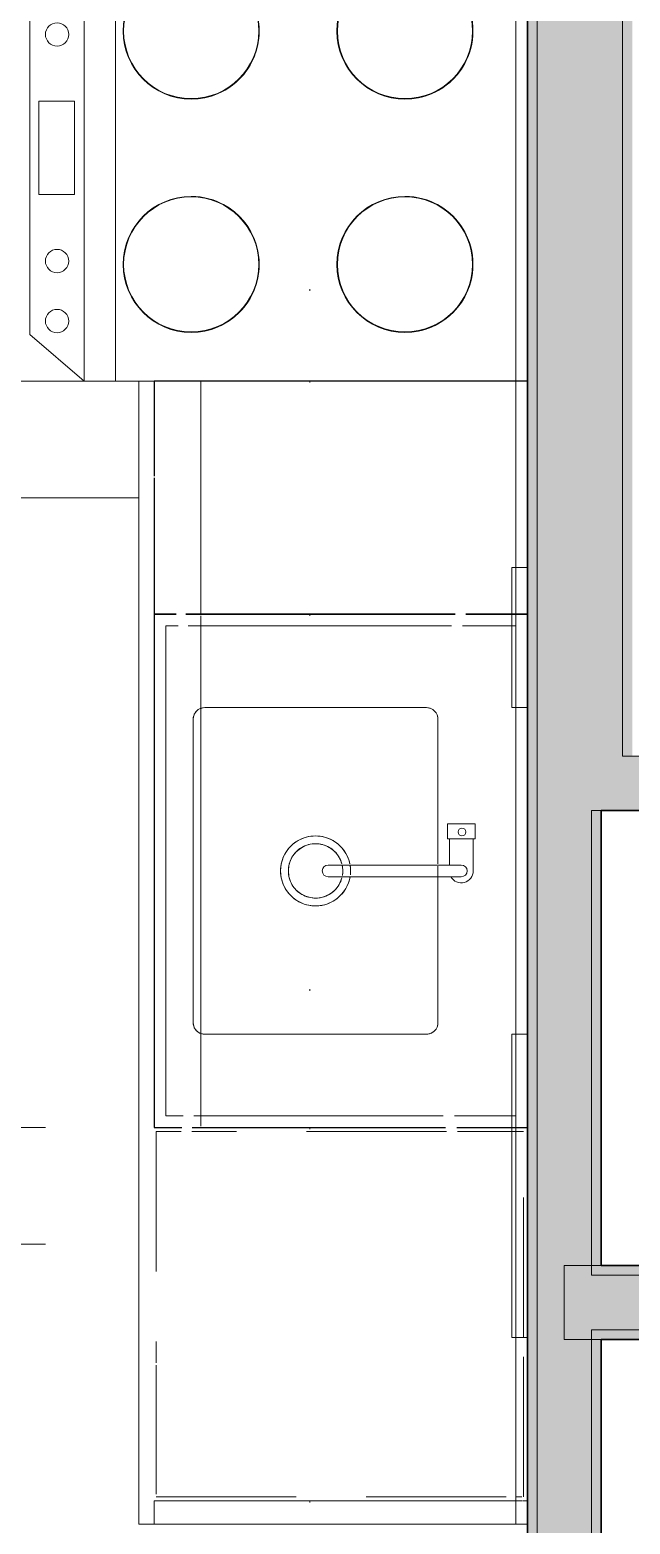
# Model space of a CAD drawing. Header units: inches. Extents: x 6 to 8416, y -388 to 6104.
# Drawn here: x 4512.5 to 4551.1, y 1075.9 to 1172 of the extents above; entities that cross this region are included whole.
import ezdxf

# ---------------------------------------------------------------- set-up
doc = ezdxf.new("R2010")
doc.units = ezdxf.units.IN
doc.header["$MEASUREMENT"] = 0
for name, pattern in [('Dash 1_16_', [48, 24, -24]), ('Dot 1_16_', [24, 0, -24]), ('Hidden 1_16_', [36, 24, -12]), ('Hidden 3_16_', [13.5, 9, -4.5])]:
    doc.linetypes.add(name, pattern=pattern)
for name, color, linetype, lineweight in [('A-GENM', 13, 'Continuous', 18), ('A-ROOM', 32, 'Continuous', 13), ('A-WALL', 113, 'Continuous', 25), ('A-WALL-PATT', 111, 'Continuous', 35), ('I-WALL', 2, 'Continuous', 25), ('P-SANR-FIXT', 6, 'Continuous', 18), ('Q-CASE', 31, 'Continuous', 18), ('Q-SPCQ', 91, 'Continuous', 18), ('Q-SPCQ-HDLN', 91, 'Hidden 3_16_', 9)]:
    doc.layers.add(name, color=color, linetype=linetype, lineweight=lineweight)

# ---------------------------------------------------------------- blocks, each defined once
blk = doc.blocks.new('GM KT - Type B_S1 - AM - Non-Recessed at Panel-13155245-LEVEL 3 - PLAN Copy 1 Copy 1')
at = {"layer": 'A-GENM', "lineweight": 9}
for p, q in [((-46.5, 25), (-120, 25)), ((-120, 25), (-120, 0.75)), ((-120, 0.75), (-120, 25)), ((-120, 25), (-46.5, 25)), ((-46.5, 0.75), (-46.5, 25)), ((-46.5, 25), (-46.5, 0.75)), ((-87.75, 21.5), (-68.25, 21.5)), ((-68.25, 21.5), (-87.75, 21.5)), ((-88.5, 6.5), (-88.5, 20.75)), ((-88.5, 20.75), (-88.5, 6.5)), ((-67.5, 20.75), (-67.5, 6.5)), ((-67.5, 6.5), (-67.5, 20.75)), ((-78.376, 5.75), (-87.75, 5.75)), ((-87.75, 5.75), (-78.376, 5.75)), ((-77.695, 5.75), (-78.376, 5.75)), ((-78.376, 5.75), (-77.695, 5.75)), ((-68.25, 5.75), (-77.554, 5.75)), ((-77.554, 5.75), (-68.25, 5.75)), ((-120, 0.75), (-120, 0)), ((-120, 0), (-120, 0.75)), ((-108, 0.75), (-120, 0.75)), ((-120, 0.75), (-108, 0.75)), ((-120, 0.75), (-120, 0)), ((-120, 0.75), (-120, 0)), ((-120, 0), (-108, 0)), ((-108, 0), (-120, 0)), ((-108, 0), (-120, 0)), ((-120, 0), (-108, 0)), ((-88.5, 0.75), (-108, 0.75)), ((-108, 0.75), (-88.5, 0.75)), ((-108, 0), (-88.5, 0)), ((-88.5, 0), (-108, 0)), ((-88.5, 0), (-108, 0)), ((-108, 0), (-88.5, 0)), ((-67.5, 0.75), (-88.5, 0.75)), ((-88.5, 0.75), (-67.5, 0.75)), ((-88.5, 0), (-67.5, 0)), ((-67.5, 0), (-88.5, 0)), ((-67.5, 0), (-88.5, 0)), ((-88.5, 0), (-67.5, 0)), ((-58.5, 0.75), (-67.5, 0.75)), ((-67.5, 0.75), (-58.5, 0.75)), ((-67.5, 0), (-58.5, 0)), ((-58.5, 0), (-67.5, 0)), ((-58.5, 0), (-67.5, 0)), ((-67.5, 0), (-58.5, 0)), ((-4.5, 0.75), (-58.5, 0.75)), ((-58.5, 0.75), (-4.5, 0.75)), ((-58.5, 0), (-46.5, 0)), ((-46.5, 0), (-58.5, 0)), ((-4.5, 0), (-58.5, 0)), ((-58.5, 0), (-4.5, 0)), ((-46.5, 0), (-46.5, 0.75)), ((-46.5, 0.75), (-46.5, 0))]:
    blk.add_line(p, q, dxfattribs=at)
for centre, start, end in [((-87.75, 20.75), 90, 180), ((-87.75, 20.75), 135, 150), ((-87.75, 20.75), 120, 135), ((-87.75, 20.75), 105, 120), ((-87.75, 20.75), 90, 105), ((-68.25, 20.75), 0, 90), ((-68.25, 20.75), 75, 90), ((-68.25, 20.75), 60, 75), ((-68.25, 20.75), 45, 60), ((-68.25, 20.75), 30, 45), ((-87.75, 20.75), 165, 180), ((-87.75, 20.75), 150, 165), ((-68.25, 20.75), 15, 30), ((-68.25, 20.75), 0, 15), ((-87.75, 6.5), 180, 270), ((-87.75, 6.5), 180, 195), ((-87.75, 6.5), 195, 210), ((-87.75, 6.5), 210, 225), ((-87.75, 6.5), 225, 240), ((-87.75, 6.5), 240, 255), ((-87.75, 6.5), 255, 270), ((-68.25, 6.5), 270, 0), ((-68.25, 6.5), 270, 285), ((-68.25, 6.5), 285, 300), ((-68.25, 6.5), 300, 315), ((-68.25, 6.5), 315, 330), ((-68.25, 6.5), 330, 345), ((-68.25, 6.5), 345, 0)]:
    blk.add_arc(centre, 0.75, start, end, dxfattribs=at)
blk = doc.blocks.new('CW - LW - Filler - Toe Kick - AM - 1 1_2_ W x 24_ D x H-V391-LEVEL 3 - PLAN Copy 1 Copy 1')
at = {"layer": 'Q-CASE', "lineweight": 9}
for p, q in [((18.238, 24.004), (19.738, 24.004)), ((18.238, 24.004), (19.738, 24.004)), ((18.238, 0.75), (18.238, 24)), ((18.238, 24), (18.238, 0.75)), ((19.738, 24), (18.238, 24)), ((18.238, 24), (19.738, 24)), ((19.738, 0.75), (19.738, 24)), ((19.738, 24), (19.738, 0.75)), ((19.738, 0.75), (19.738, 24)), ((18.238, 0), (18.238, 0.75)), ((18.238, 0.75), (18.238, 0)), ((19.738, 0), (18.238, 0)), ((18.238, 0), (19.738, 0)), ((18.238, 0), (19.738, 0)), ((19.738, 0.31), (19.738, 0.75)), ((19.738, 0.75), (19.738, 0.31)), ((19.738, 0.31), (19.738, 0.75)), ((19.738, 0), (19.738, 0.267)), ((19.738, 0.267), (19.738, 0)), ((19.738, 0), (19.738, 0.267))]:
    blk.add_line(p, q, dxfattribs=at)
blk = doc.blocks.new('CW - UP - Double Doors - AM - 30_ W x 14_ D x H-2223544-LEVEL 3 - PLAN Copy 1 Copy 1')
at = {"layer": 'Q-CASE', "linetype": 'Dot 1_16_', "lineweight": 9}
for p, q in [((18.738, 14), (-11.262, 14)), ((-11.262, 0), (18.738, 0))]:
    blk.add_line(p, q, dxfattribs=at)
blk = doc.blocks.new('CW - UP - Filler - AM - 1 1_2_ W x 14_ D x H-2223587-LEVEL 3 - PLAN Copy 1 Copy 1')
at = {"layer": 'Q-CASE', "linetype": 'Dot 1_16_', "lineweight": 9}
for p, q in [((18.988, 14), (17.488, 14)), ((17.488, 0), (18.988, 0))]:
    blk.add_line(p, q, dxfattribs=at)
blk = doc.blocks.new('z Nested-Range - z Nested-Range-V393-LEVEL 3 - PLAN Copy 1 Copy 1')
at = {"layer": 'Q-SPCQ'}
for p, q in [((15, 0), (-15, 0)), ((-15, 0), (-15, -0.75)), ((-15, -0.75), (-15, 0)), ((-15, 0), (15, 0)), ((15, 0), (-15, 0)), ((-15, 0), (-15, -0.75)), ((-15, -0.75), (-15, 0)), ((-15, 0), (15, 0)), ((-15, -0.75), (-15, -28.5)), ((-15, -24), (-15, -0.75)), ((-15, -0.75), (-15, -24)), ((-15, -21), (-15, -0.75)), ((15, -0.75), (15, 0)), ((15, 0), (15, -0.75)), ((15, -0.75), (15, 0)), ((15, 0), (15, -0.75)), ((15, -28.5), (15, -0.75)), ((15, -0.75), (15, -24)), ((15, -24), (15, -0.75)), ((15, -0.75), (15, -21)), ((-15, -24), (-15, -21)), ((15, -21), (15, -24)), ((-15, -25), (-15, -24)), ((-15, -24), (-15, -25)), ((-15, -25), (-15, -24)), ((15, -24), (15, -25)), ((15, -25), (15, -24)), ((15, -24), (15, -25)), ((-15, -28.5), (-15, -25)), ((-15, -25), (-15, -26.5)), ((-15, -26.5), (-15, -25)), ((15, -25), (15, -28.5)), ((15, -26.5), (15, -25)), ((15, -25), (15, -26.5)), ((-15, -26.5), (15, -26.5)), ((15, -26.5), (-15, -26.5)), ((15, -28.5), (-15, -28.5)), ((-15, -28.5), (15, -28.5)), ((-15, -28.5), (-12, -32)), ((-12, -32), (-15, -28.5)), ((-15, -28.5), (15, -28.5)), ((15, -28.5), (-15, -28.5)), ((12, -32), (15, -28.5)), ((15, -28.5), (12, -32)), ((-12, -32), (12, -32))]:
    blk.add_line(p, q, dxfattribs=at)
at = {"layer": 'Q-SPCQ', "lineweight": 9}
for p, q in [((-3, -29.138), (-3, -31.432)), ((3, -29.138), (-3, -29.138)), ((3, -31.432), (3, -29.138)), ((-3, -31.432), (3, -31.432))]:
    blk.add_line(p, q, dxfattribs=at)
for centre in [(-11.143, -30.25), (-7.286, -30.25), (7.286, -30.25), (11.143, -30.25)]:
    blk.add_circle(centre, 0.75, dxfattribs=at)
for centre, radius, start, end in [((-7.5, -7.875), 4.375, 360, 180), ((-7.5, -7.875), 4.375, 0, 180), ((-7.5, -7.875), 4.344, 0, 180), ((-7.5, -7.875), 4.344, 0, 180), ((7.5, -7.875), 4.375, 360, 180), ((7.5, -7.875), 4.375, 0, 180), ((7.5, -7.875), 4.344, 0, 180), ((7.5, -7.875), 4.344, 0, 180), ((-7.5, -7.875), 4.375, 180, 360), ((-7.5, -7.875), 4.375, 180, 360), ((-7.5, -7.875), 4.344, 180, 360), ((-7.5, -7.875), 4.344, 180, 360), ((7.5, -7.875), 4.375, 180, 360), ((7.5, -7.875), 4.375, 180, 360), ((7.5, -7.875), 4.344, 180, 360), ((7.5, -7.875), 4.344, 180, 360), ((-7.5, -21.625), 4.375, 360, 180), ((-7.5, -21.625), 4.375, 0, 180), ((-7.5, -21.625), 4.344, 0, 180), ((-7.5, -21.625), 4.344, 0, 180), ((7.5, -21.625), 4.375, 360, 180), ((7.5, -21.625), 4.375, 0, 180), ((7.5, -21.625), 4.344, 0, 180), ((7.5, -21.625), 4.344, 0, 180), ((-7.5, -21.625), 4.375, 180, 360), ((-7.5, -21.625), 4.375, 180, 360), ((-7.5, -21.625), 4.344, 180, 360), ((-7.5, -21.625), 4.344, 180, 360), ((7.5, -21.625), 4.375, 180, 360), ((7.5, -21.625), 4.375, 180, 360), ((7.5, -21.625), 4.344, 180, 360), ((7.5, -21.625), 4.344, 180, 360)]:
    blk.add_arc(centre, radius, start, end, dxfattribs=at)
blk = doc.blocks.new('CW - LW - 4 Drawers - AM - 15_ W x 24_ D x H - 6_ Top Drawer-2223599-LEVEL 3 - PLAN Copy 1 Copy 1')
at = {"layer": 'Q-CASE', "lineweight": 9}
for p, q in [((-21.762, 22.586), (-21.762, 24)), ((-21.762, 24), (-21.762, 22.586)), ((-21.762, 24), (-12.977, 24)), ((-21.762, 24), (-12.977, 24)), ((-21.762, 24), (-12.977, 24)), ((-12.876, 24), (-6.762, 24)), ((-12.876, 24), (-6.762, 24)), ((-12.876, 24), (-6.762, 24)), ((-6.762, 0.75), (-6.762, 24)), ((-6.762, 24), (-6.762, 0.75)), ((-21.762, 4.643), (-21.762, 21.964)), ((-21.762, 21.964), (-21.762, 4.643)), ((-21.762, 4.643), (-21.762, 21)), ((-21.762, 21), (-21.762, 4.643)), ((-21.762, 21), (-6.762, 21)), ((-21.762, 21), (-6.762, 21)), ((-6.762, 0.75), (-6.762, 21)), ((-6.762, 21), (-6.762, 0.75)), ((-21.762, 1), (-21.762, 3.966)), ((-21.762, 3.966), (-21.762, 1)), ((-21.762, 1), (-21.762, 3.966)), ((-21.762, 3.966), (-21.762, 1)), ((-21.762, 0.75), (-21.762, 1)), ((-21.762, 1), (-21.762, 0.75)), ((-21.762, 0.75), (-21.762, 1)), ((-21.762, 1), (-21.762, 0.75)), ((-21.762, 0), (-21.762, 0.75)), ((-21.762, 0.75), (-21.762, 0)), ((-21.762, 0), (-21.762, 0.75)), ((-21.762, 0.75), (-21.762, 0)), ((-6.762, 0), (-6.762, 0.75)), ((-6.762, 0.75), (-6.762, 0)), ((-6.762, 0), (-6.762, 0.75)), ((-6.762, 0.75), (-6.762, 0)), ((-18.762, 0), (-21.762, 0)), ((-21.762, 0), (-18.762, 0)), ((-18.762, 0), (-21.762, 0)), ((-21.762, 0), (-18.762, 0)), ((-6.762, 0), (-18.762, 0)), ((-18.762, 0), (-6.762, 0)), ((-6.762, 0), (-18.762, 0)), ((-18.762, 0), (-6.762, 0))]:
    blk.add_line(p, q, dxfattribs=at)
at = {"layer": 'Q-CASE', "lineweight": 25}
for p, q in [((-12.977, 24), (-21.762, 24)), ((-21.762, 24), (-21.762, 22.586)), ((-6.762, 24), (-12.876, 24)), ((-6.762, 0.75), (-6.762, 24)), ((-21.762, 21.964), (-21.762, 4.643)), ((-21.762, 3.966), (-21.762, 1)), ((-21.762, 1), (-21.762, 0.75)), ((-21.762, 0.75), (-21.762, 0)), ((-21.762, 0), (-18.762, 0)), ((-18.762, 0), (-6.762, 0)), ((-6.762, 0), (-6.762, 0.75))]:
    blk.add_line(p, q, dxfattribs=at)
blk = doc.blocks.new('CW - LW - Double Doors _ Apron - AM - 33_ W x 24_ D x H - 6_ Apron-2223503-LEVEL 3 - PLAN Copy 1 Copy 1')
at = {"layer": 'Q-CASE', "lineweight": 9}
for p, q in [((-15.762, 22.233), (-15.762, 24)), ((-15.762, 24), (-15.762, 22.233)), ((-15.762, 24), (17.238, 24)), ((-15.762, 24), (17.238, 24)), ((-15.762, 24), (17.238, 24)), ((-15.012, 22.151), (-15.012, 23.25)), ((-15.012, 23.25), (16.488, 23.25)), ((16.488, 23.25), (-15.012, 23.25)), ((-15.012, 23.25), (-15.012, 22.151)), ((16.488, 23.25), (16.488, 22.466)), ((16.488, 22.466), (16.488, 23.25)), ((17.238, 22.586), (17.238, 24)), ((17.238, 24), (17.238, 22.586)), ((-15.762, 5.262), (-15.762, 21.56)), ((-15.762, 21.56), (-15.762, 5.262)), ((-15.012, 5.417), (-15.012, 21.458)), ((-15.012, 21.458), (-15.012, 5.417)), ((16.488, 21.813), (16.488, 4.875)), ((16.488, 4.875), (16.488, 21.813)), ((17.238, 4.643), (17.238, 21.964)), ((17.238, 21.964), (17.238, 4.643)), ((-15.762, 5.262), (-15.762, 21)), ((-15.762, 21), (-15.762, 5.262)), ((-15.666, 21), (-9.714, 21)), ((-15.666, 21), (-9.714, 21)), ((-9.714, 21), (11.189, 21)), ((-9.714, 21), (11.189, 21)), ((11.189, 21), (17.141, 21)), ((11.189, 21), (17.141, 21)), ((17.238, 4.643), (17.238, 21)), ((17.238, 21), (17.238, 4.643)), ((-15.762, 1), (-15.762, 4.547)), ((-15.762, 4.547), (-15.762, 1)), ((-15.762, 1), (-15.762, 4.547)), ((-15.762, 4.547), (-15.762, 1)), ((-15.012, 1), (-15.012, 4.68)), ((-15.012, 4.68), (-15.012, 1)), ((16.488, 4.164), (16.488, 1)), ((16.488, 1), (16.488, 4.164)), ((17.238, 1), (17.238, 3.966)), ((17.238, 3.966), (17.238, 1)), ((17.238, 1), (17.238, 3.966)), ((17.238, 3.966), (17.238, 1)), ((-15.762, 0.75), (-15.762, 1)), ((-15.762, 1), (-15.762, 0.75)), ((-15.762, 0.75), (-15.762, 1)), ((-15.762, 1), (-15.762, 0.75)), ((-15.012, 0.75), (-15.012, 1)), ((-15.012, 1), (-15.012, 0.75)), ((16.488, 1), (16.488, 0.75)), ((16.488, 0.75), (16.488, 1)), ((17.238, 0.75), (17.238, 1)), ((17.238, 1), (17.238, 0.75)), ((17.238, 0.75), (17.238, 1)), ((17.238, 1), (17.238, 0.75)), ((-15.762, 0), (-15.762, 0.75)), ((-15.762, 0.75), (-15.762, 0)), ((-15.762, 0), (-15.762, 0.75)), ((-15.762, 0.75), (-15.762, 0)), ((-9.762, 0.75), (-15.012, 0.75)), ((-15.012, 0.75), (-9.762, 0.75)), ((11.238, 0.75), (-9.762, 0.75)), ((-9.762, 0.75), (11.238, 0.75)), ((16.488, 0.75), (11.238, 0.75)), ((11.238, 0.75), (16.488, 0.75)), ((17.238, 0), (17.238, 0.75)), ((17.238, 0.75), (17.238, 0)), ((17.238, 0), (17.238, 0.75)), ((17.238, 0.75), (17.238, 0)), ((-9.762, 0), (-15.762, 0)), ((-15.762, 0), (-9.762, 0)), ((-9.762, 0), (-15.762, 0)), ((-15.762, 0), (-9.762, 0)), ((11.238, 0), (-9.762, 0)), ((-9.762, 0), (4.613, 0)), ((4.613, 0), (-9.762, 0)), ((-9.762, 0), (4.613, 0)), ((4.613, 0), (11.238, 0)), ((11.238, 0), (4.613, 0)), ((4.613, 0), (11.238, 0)), ((17.238, 0), (11.238, 0)), ((11.238, 0), (17.238, 0)), ((17.238, 0), (11.238, 0)), ((11.238, 0), (17.238, 0))]:
    blk.add_line(p, q, dxfattribs=at)
at = {"layer": 'Q-CASE', "lineweight": 25}
for p, q in [((17.238, 24), (-15.762, 24)), ((-15.762, 24), (-15.762, 22.233)), ((17.238, 22.586), (17.238, 24)), ((-15.762, 21.56), (-15.762, 5.262)), ((17.238, 4.643), (17.238, 21.964)), ((-15.762, 4.547), (-15.762, 1)), ((17.238, 1), (17.238, 3.966)), ((-15.762, 1), (-15.762, 0.75)), ((17.238, 0.75), (17.238, 1)), ((-15.762, 0.75), (-15.762, 0)), ((-15.762, 0), (-9.762, 0)), ((-9.762, 0), (11.238, 0)), ((11.238, 0), (17.238, 0)), ((17.238, 0), (17.238, 0.75))]:
    blk.add_line(p, q, dxfattribs=at)
blk = doc.blocks.new('CW - UP - Single Door - AM - 15_ W x 14_ D x H-5098749-LEVEL 3 - PLAN Copy 1 Copy 1')
at = {"layer": 'Q-CASE', "linetype": 'Dot 1_16_', "lineweight": 9}
for p, q in [((18.738, 14), (3.738, 14)), ((3.738, 0), (18.738, 0))]:
    blk.add_line(p, q, dxfattribs=at)
blk = doc.blocks.new('CW - UP - Single Door - AM - 24_ W x 14_ D x H-5098756-LEVEL 3 - PLAN Copy 1 Copy 1')
at = {"layer": 'Q-CASE', "linetype": 'Dot 1_16_', "lineweight": 9}
for p, q in [((18.738, 14), (-5.262, 14)), ((-5.262, 0), (18.738, 0))]:
    blk.add_line(p, q, dxfattribs=at)
blk = doc.blocks.new('PL KT Sink-Single Bowl-Unit-AM - Under Mnt_ Cntr_Cntr_ 21_ L x 15 3_4_ W x 7 1_2_ D-2223588-LEVEL 3 - PLAN Copy 1 Copy 1')
at = {"layer": 'P-SANR-FIXT', "lineweight": 9}
for radius, start, end in [(2.25, 0, 180), (2.25, 120, 135), (2.25, 105, 120), (2.25, 90, 105), (2.25, 75, 90), (2.25, 60, 75), (2.25, 45, 60), (2.25, 150, 165), (2.25, 135, 150), (1.75, 0, 180), (1.75, 135, 150), (1.75, 120, 135), (1.75, 105, 120), (1.75, 90, 105), (1.75, 75.2367668, 90), (1.75, 75, 75.2367668), (1.75, 60, 75), (1.75, 45, 60), (1.75, 30, 45), (2.25, 30, 45), (2.25, 15, 30), (2.25, 165, 180), (1.75, 165, 180), (1.75, 150, 165), (1.75, 15, 30), (1.75, 360, 15), (2.25, 0, 15), (2.25, 180, 260.316547), (2.25, 180, 195), (2.25, 195, 210), (1.75, 180, 255), (1.75, 180, 195), (1.75, 195, 210), (1.75, 210, 225), (1.75, 284.7632332, 360), (2.25, 281.4825147, 360), (1.75, 315, 330), (1.75, 330, 345), (1.75, 345, 360), (2.25, 330, 345), (2.25, 345, 0), (2.25, 210, 225), (2.25, 225, 240), (1.75, 225, 240), (1.75, 240, 255), (1.75, 260.4354389, 282.4501538), (1.75, 260.4354389, 270), (1.75, 270, 282.4501538), (1.75, 284.7632332, 285), (1.75, 285, 300), (1.75, 300, 315), (2.25, 300, 315), (2.25, 315, 330), (2.25, 240, 255), (2.25, 255, 260.316547), (2.25, 263.8186355, 279.683453), (2.25, 263.8186355, 270), (2.25, 270, 279.683453), (2.25, 281.4825147, 285), (2.25, 285, 300)]:
    blk.add_arc((0, 1.90625), radius, start, end, dxfattribs=at)
blk = doc.blocks.new('GM Outlet Zone-AM - GM Outlet Zone-AM-V394-LEVEL 3 - PLAN Copy 1 Copy 1')
at = {"layer": 'A-GENM', "lineweight": 9}
h = blk.add_hatch(dxfattribs=at)
h.set_pattern_fill('FP_54', color=256, style=0, pattern_type=2)
h.set_pattern_definition([(315, (-1097.686, 417.25), (33.9411, 33.9411), [])])
h.paths.add_polyline_path([(-9.75, 0), (9.75, 0), (9.75, 1), (-9.75, 1)])
at = {"layer": 'A-GENM', "linetype": 'Dash 1_16_', "lineweight": 9}
for p, q in [((-9.75, 1), (9.75, 1)), ((9.75, 1), (-9.75, 1)), ((-9.75, 0.75), (-9.75, 1)), ((-9.75, 1), (-9.75, 0)), ((9.75, 1), (9.75, 0.75)), ((9.75, 1), (9.75, 0)), ((-9.75, 0), (-9.75, 0.75)), ((-9.75, 0), (9.75, 0)), ((9.75, 0), (-9.75, 0)), ((9.75, 0.75), (9.75, 0))]:
    blk.add_line(p, q, dxfattribs=at)
blk = doc.blocks.new('GM Outlet Zone-AM - GM Outlet Zone-AM-V395-LEVEL 3 - PLAN Copy 1 Copy 1')
at = {"layer": 'A-GENM', "linetype": 'Dash 1_16_', "lineweight": 9}
for p, q in [((-4.5, 1), (4.5, 1)), ((4.5, 1), (-4.5, 1)), ((-4.5, 0.75), (-4.5, 1)), ((-4.5, 1), (-4.5, 0)), ((4.5, 1), (4.5, 0.75)), ((4.5, 1), (4.5, 0)), ((-4.5, 0), (-4.5, 0.75)), ((-4.5, 0), (4.5, 0)), ((4.5, 0), (-4.5, 0)), ((4.5, 0.75), (4.5, 0))]:
    blk.add_line(p, q, dxfattribs=at)
blk = doc.blocks.new('z Nested-Clearance-Rectangle-AM - Clearance-2223516-LEVEL 3 - PLAN Copy 1 Copy 1')
at = {"layer": 'A-GENM', "linetype": 'Hidden 1_16_', "lineweight": 9}
for p, q in [((15, 48), (-15, 48)), ((-15, 48), (-15, 0)), ((15, 0), (15, 48)), ((-15, 0), (15, 0))]:
    blk.add_line(p, q, dxfattribs=at)
blk = doc.blocks.new('z Nested-Dishwasher-AM - DW-17863681-LEVEL 3 - PLAN Copy 1 Copy 1')
at = {"layer": 'Q-SPCQ-HDLN'}
for p, q in [((-11.75, 23.875), (-11.75, 0.75)), ((-3.271, 23.875), (-11.584, 23.875)), ((11.75, 23.875), (-3.134, 23.875)), ((11.75, 22.26), (11.75, 23.875)), ((11.75, 5.21), (11.75, 21.593)), ((11.75, 1), (11.75, 4.502)), ((11.75, 0.75), (11.75, 1)), ((-11.75, 0.75), (-11.75, 0.361)), ((-11.75, 0.25), (-1.5, 0.25)), ((-1.5, 0.25), (11.75, 0.25)), ((11.75, 0.25), (11.75, 0.75))]:
    blk.add_line(p, q, dxfattribs=at)
blk = doc.blocks.new('z Nested-Clearance-Plumbing-AM - Clearance-2223592-LEVEL 3 - PLAN Copy 1 Copy 1')
at = {"layer": 'A-GENM', "linetype": 'Hidden 1_16_', "lineweight": 9}
for p, q in [((15, 48), (-15, 48)), ((-15, 48), (-15, 0)), ((15, 0), (15, 48)), ((-15, 0), (15, 0))]:
    blk.add_line(p, q, dxfattribs=at)
blk = doc.blocks.new('z Nested-Faucet-Gooseneck-AM - z Nested-Faucet-Gooseneck-AM-2223593-LEVEL 3 - PLAN Copy 1 Copy 1')
at = {"layer": 'P-SANR-FIXT', "lineweight": 9}
for p, q in [((-0.376, 0.67), (-0.376, 8.567)), ((0.376, 8.567), (0.376, 0.769)), ((-0.376, 0.67), (-0.376, 0)), ((0.376, 0.769), (2.053, 0.769)), ((0.376, 0.769), (0.376, 0)), ((2.053, 0.894), (3.023, 0.894)), ((2.053, 0.769), (2.053, 0.894)), ((2.053, -0.769), (2.053, 0.769)), ((3.023, 0.894), (3.023, -0.894)), ((2.053, -0.769), (0, -0.769)), ((2.053, -0.894), (2.053, -0.769)), ((3.023, -0.894), (2.053, -0.894))]:
    blk.add_line(p, q, dxfattribs=at)
blk.add_circle((2.503, -0.041), 0.25, dxfattribs=at)
for centre, radius, start, end in [((0, 8.567), 0.376, 0, 180), ((0, 0), 0.769, 119.28187, 270), ((0, 0), 0.376, 180, 360)]:
    blk.add_arc(centre, radius, start, end, dxfattribs=at)
blk = doc.blocks.new('CW - UP - Double Doors - AM - 33_ W x 14_ D x H-11679819-LEVEL 3 - PLAN Copy 1 Copy 1')
at = {"layer": 'Q-CASE', "linetype": 'Dot 1_16_', "lineweight": 9}
for p, q in [((18.738, 14), (-14.262, 14)), ((-14.262, 0), (18.738, 0))]:
    blk.add_line(p, q, dxfattribs=at)

msp = doc.modelspace()

# ---------------------------------------------------------------- hatches: boundary and pattern name
at = {"layer": 'A-WALL-PATT', "lineweight": 25, "transparency": 33554560}
for points in [[(4544.54033733, 1125.31077679), (4545.16533733, 1125.31077679), (4545.16533733, 1199.06077679), (4544.54033733, 1199.06077679), (4544.54033733, 1125.93577679)], [(4544.73053685, 1040.81077679), (4545.16533733, 1040.81077679), (4545.16533733, 1125.31077679), (4544.54033733, 1125.31077679), (4544.54033733, 1040.81077679)], [(4595.34428685, 1087.81077679), (4619.79033733, 1087.81077679), (4619.79033733, 1088.43577679), (4549.29033733, 1088.43577679), (4549.29033733, 1087.81077679), (4578.47303685, 1087.81077679)]]:
    msp.add_hatch(color=10, dxfattribs=at).paths.add_polyline_path(points)
at = {"layer": 'A-WALL-PATT', "transparency": 33554560}
msp.add_hatch(color=10, dxfattribs=at).paths.add_polyline_path([(4550.66533733, 1125.31077679), (4551.29033733, 1125.31077679), (4551.29033733, 1199.06077679), (4550.66533733, 1199.06077679), (4550.66533733, 1125.93577679)])
h = msp.add_hatch(color=10, dxfattribs=at)
h.paths.add_polyline_path([(4548.66533733, 1040.81077679), (4549.29033733, 1040.81077679), (4549.29033733, 1088.43577679), (4548.66533733, 1088.43577679), (4548.66533733, 1079.01806081)])
h.paths.add_polyline_path([(4548.66533733, 1091.93577679), (4549.29033733, 1091.93577679), (4549.29033733, 1121.81077679), (4548.66533733, 1121.81077679), (4548.66533733, 1098.69981081)])
h = msp.add_hatch(color=10, dxfattribs=at)
h.paths.add_polyline_path([(4549.29033733, 1091.93577679), (4552.79033733, 1091.93577679), (4552.79033733, 1092.56077679), (4549.29033733, 1092.56077679)])
h.paths.add_polyline_path([(4615.66533733, 1091.93577679), (4615.66533733, 1092.56077679), (4556.29033733, 1092.56077679), (4556.29033733, 1091.93577679), (4612.21553685, 1091.93577679)])
at = {"layer": 'I-WALL', "transparency": 33554560}
for points in [[(4550.66533733, 1125.31077679), (4550.66533733, 1199.68577679), (4545.29033733, 1199.68577679), (4545.16533733, 1199.06077679), (4545.16533733, 1125.31077679)], [(4548.66533733, 1121.81077679), (4552.79033733, 1121.81077679), (4552.79033733, 1125.31077679), (4545.16533733, 1125.31077679), (4545.16533733, 1121.81077679)], [(4548.66533733, 1040.81077679), (4548.66533733, 1121.81077679), (4545.16533733, 1121.81077679), (4545.16533733, 1040.81077679)], [(4616.29033733, 1088.43577679), (4616.29033733, 1091.93577679), (4548.66533733, 1091.93577679), (4548.66533733, 1088.43577679), (4615.66533733, 1088.43577679)]]:
    msp.add_hatch(color=10, dxfattribs=at).paths.add_polyline_path(points)

# ---------------------------------------------------------------- linework, layer by layer
at = {"layer": 'A-ROOM', "lineweight": 9, "flags": 128}
msp.add_lwpolyline([(4546.91533733, 1087.81077679), (4546.91533733, 1092.56077679), (4618.04033733, 1092.56077679), (4618.04033733, 1087.81077679)], close=True, dxfattribs=at)
at = {"layer": 'A-WALL', "lineweight": 9}
for p, q in [((4545.16533733, 1040.81077679), (4545.16533733, 1199.68577679)), ((4550.66533733, 1125.31077679), (4550.66533733, 1199.68577679)), ((4550.66533733, 1125.31077679), (4556.29033733, 1125.31077679)), ((4549.29033733, 1121.81077679), (4548.66533733, 1121.81077679)), ((4548.66533733, 1091.93577679), (4548.66533733, 1121.81077679)), ((4552.79033733, 1091.93577679), (4548.66533733, 1091.93577679)), ((4619.79033733, 1088.43577679), (4548.66533733, 1088.43577679)), ((4548.66533733, 1040.81077679), (4548.66533733, 1088.43577679))]:
    msp.add_line(p, q, dxfattribs=at)
at = {"layer": 'I-WALL', "lineweight": 35}
for p, q in [((4544.54033733, 1199.06077679), (4544.54033733, 1040.81077679)), ((4549.29033733, 1121.81077679), (4552.79033733, 1121.81077679)), ((4549.29033733, 1092.56077679), (4549.29033733, 1121.81077679)), ((4552.79033733, 1092.56077679), (4549.29033733, 1092.56077679)), ((4549.29033733, 1087.81077679), (4620.41533733, 1087.81077679)), ((4549.29033733, 1040.81077679), (4549.29033733, 1087.81077679))]:
    msp.add_line(p, q, dxfattribs=at)

# ---------------------------------------------------------------- block references
at = {"layer": 'A-GENM', "lineweight": 9, "rotation": 90.00000000000077}
msp.add_blockref('GM KT - Type B_S1 - AM - Non-Recessed at Panel-13155245-LEVEL 3 - PLAN Copy 1 Copy 1', (4544.54033733, 1195.93577679), dxfattribs=at)
at = {"layer": 'A-GENM', "linetype": 'Hidden 1_16_', "lineweight": 9}
for name, p in [('z Nested-Clearance-Rectangle-AM - Clearance-2223516-LEVEL 3 - PLAN Copy 1 Copy 1', (4504.54033733, 1101.43577679)), ('z Nested-Clearance-Plumbing-AM - Clearance-2223592-LEVEL 3 - PLAN Copy 1 Copy 1', (4504.54033733, 1093.93577679))]:
    msp.add_blockref(name, p, dxfattribs=at)
at = {"layer": 'A-GENM', "rotation": 90.00000000000077}
for name, p in [('GM Outlet Zone-AM - GM Outlet Zone-AM-V395-LEVEL 3 - PLAN Copy 1 Copy 1', (4544.54033733, 1132.93577679)), ('GM Outlet Zone-AM - GM Outlet Zone-AM-V394-LEVEL 3 - PLAN Copy 1 Copy 1', (4544.54033733, 1097.68577679))]:
    msp.add_blockref(name, p, dxfattribs=at)
at = {"layer": 'P-SANR-FIXT', "rotation": 90.00000000000087}
for name, p in [('z Nested-Faucet-Gooseneck-AM - z Nested-Faucet-Gooseneck-AM-2223593-LEVEL 3 - PLAN Copy 1 Copy 1', (4540.29033733, 1117.93577679)), ('PL KT Sink-Single Bowl-Unit-AM - Under Mnt_ Cntr_Cntr_ 21_ L x 15 3_4_ W x 7 1_2_ D-2223588-LEVEL 3 - PLAN Copy 1 Copy 1', (4532.82158733, 1117.93577679))]:
    msp.add_blockref(name, p, dxfattribs=at)
at = {"layer": 'Q-CASE', "rotation": 90.00000000000077}
for name, p in [('CW - UP - Double Doors - AM - 30_ W x 14_ D x H-2223544-LEVEL 3 - PLAN Copy 1 Copy 1', (4544.54033733, 1160.69807187)), ('CW - LW - 4 Drawers - AM - 15_ W x 24_ D x H - 6_ Top Drawer-2223599-LEVEL 3 - PLAN Copy 1 Copy 1', (4544.54033733, 1156.19807187)), ('CW - UP - Single Door - AM - 15_ W x 14_ D x H-5098749-LEVEL 3 - PLAN Copy 1 Copy 1', (4544.54033733, 1130.69807187)), ('CW - LW - Double Doors _ Apron - AM - 33_ W x 24_ D x H - 6_ Apron-2223503-LEVEL 3 - PLAN Copy 1 Copy 1', (4544.54033733, 1117.19807187)), ('CW - UP - Double Doors - AM - 33_ W x 14_ D x H-11679819-LEVEL 3 - PLAN Copy 1 Copy 1', (4544.54033733, 1115.69807187)), ('CW - UP - Single Door - AM - 24_ W x 14_ D x H-5098756-LEVEL 3 - PLAN Copy 1 Copy 1', (4544.54033733, 1082.69807187)), ('CW - LW - Filler - Toe Kick - AM - 1 1_2_ W x 24_ D x H-V391-LEVEL 3 - PLAN Copy 1 Copy 1', (4544.54033733, 1057.69807187)), ('CW - UP - Filler - AM - 1 1_2_ W x 14_ D x H-2223587-LEVEL 3 - PLAN Copy 1 Copy 1', (4544.54033733, 1058.44807187))]:
    msp.add_blockref(name, p, dxfattribs=at)
at = {"layer": 'Q-SPCQ'}
for name, p, rotation in [('z Nested-Range - z Nested-Range-V393-LEVEL 3 - PLAN Copy 1 Copy 1', (4544.54033733, 1164.43577679), 270.0000000000007), ('z Nested-Dishwasher-AM - DW-17863681-LEVEL 3 - PLAN Copy 1 Copy 1', (4544.54033733, 1089.43577679), 90.00000000000077)]:
    msp.add_blockref(name, p, dxfattribs=dict(at, rotation=rotation))

doc.saveas('drawing.dxf')
